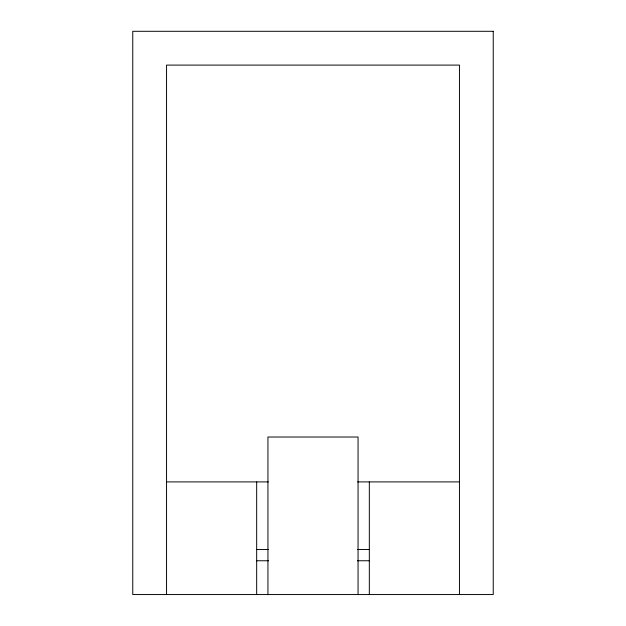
<?xml version="1.0" encoding="UTF-8"?>
<svg xmlns="http://www.w3.org/2000/svg" width="626" height="626" viewBox="0 0 626 626"><rect width="100%" height="100%" fill="white"/><g stroke="black" fill="none" stroke-linecap="round" stroke-linejoin="round"><path stroke-width="0.94" d="M166.555 481.903L268.327 481.903M357.673 481.903L459.445 481.903M256.676 549.495L268.327 549.495M357.673 549.495L369.324 549.495M256.37 560.755L268.554 560.755M357.446 560.755L369.63 560.755M459.445 594.551L459.445 65.096L166.555 65.096L166.555 594.551M369.324 481.903L369.324 594.551M358.056 594.7L358.056 437.018L267.944 437.018L267.944 594.7M256.676 481.903L256.676 594.551M493.241 31.3L132.759 31.3L132.759 594.551L493.241 594.551L493.241 31.3"/></g></svg>
